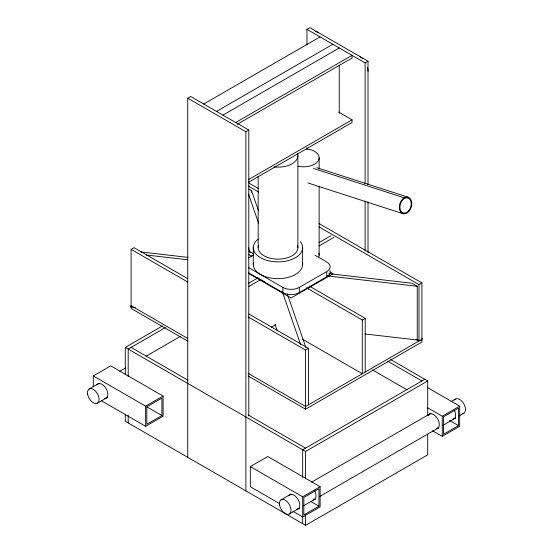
<?xml version="1.0" encoding="UTF-8"?>
<svg xmlns="http://www.w3.org/2000/svg" width="553" height="553" viewBox="0 0 553 553"><rect width="100%" height="100%" fill="white"/><g stroke="black" fill="none" stroke-linecap="round" stroke-linejoin="round"><path stroke-width="0.83" d="M131.241 305.367L130.702 306.915L135.34 307.454M422.298 338.166L421.49 340.496L364.876 333.957M187.737 457.31L187.737 98.164L190.64 96.485L248.802 130.059L248.802 415.828M306.956 44.869L306.956 29.33L309.867 27.65L368.022 61.224L368.022 184.688M203.725 104.04L320.042 36.885M216.52 111.423L332.837 44.268M222.921 115.121L339.238 47.966M235.716 122.503L352.033 55.348L352.033 58.037L237.202 124.328M187.737 98.164L245.891 131.738L248.802 130.059M306.956 29.33L365.118 62.904L368.022 61.224M248.387 179.656L352.033 119.821L352.033 122.51L248.387 182.345M187.771 341.153L131.102 308.436L131.102 249.341L134.013 247.661L187.695 278.657M248.366 257.981L253.557 254.981M125.289 374.879L125.289 347.388L162.527 325.89M165.43 327.57L128.199 349.067L128.199 376.552M248.207 283.475L257.898 277.876M319.04 242.58L330.971 235.689M93.298 386.844L93.298 375.929L110.745 365.858L163.094 396.079L163.094 416.222L145.646 426.294L101.524 400.828M248.878 286.447L260.802 279.555M318.963 245.981L333.874 237.368M89.185 388.953L98.883 383.36M119.759 371.305L125.725 367.863M146.02 356.243L180.313 336.438M97.411 403.199L107.849 397.172M248.366 267.479L282.86 287.394A11.634 6.712 0 0 0 299.311 287.394L326.768 271.544A11.634 6.712 0 0 0 326.768 262.046L315.03 255.265M248.366 272.719L282.86 292.634A11.634 6.712 0 0 0 299.311 292.634L326.768 276.783A11.634 6.712 0 0 0 329.934 270.659M271.246 327.252L275.719 324.673M93.298 375.929L145.646 406.151L163.094 396.079M161.925 415.552L146.808 424.282L146.808 406.821L161.925 398.091L161.925 415.552L146.974 406.918M248.166 316.924L305.581 350.07L308.484 348.397L308.484 404.803M319.074 226.91L418.987 284.595L421.898 282.915L421.898 342.017L305.581 409.172L248.166 376.026M306.362 287.733L362.284 320.021L365.194 318.341L365.194 372.065M421.898 339.328L305.581 406.483L248.166 373.337M279.493 503.576L250.329 486.737L250.329 466.587L267.776 456.515L320.118 486.737L320.118 506.88L302.671 516.958L292.952 511.345M424.801 379.289L302.671 449.796L302.671 477.287M125.289 347.388L305.581 451.476L427.711 380.969L427.711 415.324M281.111 499.76L290.802 494.161M311.685 482.112L430.981 413.229M451.11 401.609L455.589 399.024M250.329 466.587L302.671 496.808L320.118 486.737M427.296 407.589L442.255 416.222L459.702 406.151L459.702 426.294L442.255 436.372L432.529 430.759M289.337 514.007L299.774 507.979M303.5 505.829L315.431 498.937A8.226 4.749 60 0 1 314.581 499.228M319.904 496.352L438.46 427.911M442.932 425.326L455.61 418.006M459.336 415.856L463.815 413.271M318.957 506.209L303.832 514.94L303.832 497.479L318.957 488.748L318.957 506.209L310.731 501.46M458.534 425.623L443.416 434.354L443.416 416.893L458.534 408.162L458.534 425.623L449.561 420.446M125.289 414.391L125.289 421.262L305.581 525.35L427.711 454.836L427.711 434.223M140.897 251.947L188.089 257.394M328.786 273.645L412.006 283.254L417.245 286.281L417.245 340.005M146.144 254.974L187.322 259.73M327.162 275.878L417.245 286.281M316.855 167.683L408.39 197.303A8.634 5.938 -72.1 0 1 408.964 211.343A8.634 5.938 -72.1 0 1 399.321 207.734A8.634 5.938 -72.1 0 1 408.39 197.303M313.53 168.465L404.25 197.815M307.924 182.939L402.729 213.617M338.643 112.093L352.033 119.821M248.912 183.05L258.604 188.642M318.998 223.509L421.898 282.915M248.242 186.015L258.68 192.043M248.878 189.071L251.497 190.585L258.541 210.928M330.141 272.014L333.113 273.728L291.085 297.998L248.712 273.528M416.008 339.286L418.987 341.007L418.987 284.595M248.878 251.186L253.35 253.772M309.272 286.053L365.194 318.341M248.207 254.159L251.933 256.309M390.508 359.485L427.711 380.969M387.598 361.164L421.898 380.969M427.545 387.584L459.702 406.151M372.687 370.012L406.98 389.817M302.636 339.307L362.284 373.745L362.284 320.021M248.836 313.959L308.484 348.397M131.102 249.341L187.771 282.058M131.102 305.754L187.771 338.471M131.102 347.388L187.771 380.105M248.166 414.971L305.581 448.124M287.297 293.926L305.899 347.637M248.511 194.068L258.659 223.364M282.334 291.714L300.659 344.609M248.511 247.792L250.198 252.673M275.007 324.279L277.26 330.791M442.255 416.222L442.255 436.372M368.022 201.776L368.022 252.749M365.118 62.904L365.118 183.776M365.118 201.043L365.118 251.117M339.238 65.185L339.238 113.4M326.768 271.544L326.768 276.783M319.143 157.805L319.143 169.004M319.143 186.243L319.143 255.182M306.956 147.61L306.956 149.331M305.581 350.07L305.581 409.172M305.581 451.476L305.581 478.967M305.581 514.186L305.581 525.35M302.629 247.626L302.629 264.417M302.671 496.808L302.671 523.67M299.311 287.394L299.311 292.634M297.894 155.669L297.894 247.675M282.86 287.394L282.86 292.634M258.168 176.303L258.168 247.675M253.281 247.626L253.281 264.417M251.497 190.585L251.497 192.285M245.891 131.738L245.891 490.891M145.646 406.151L145.646 426.294M128.199 415.206L128.199 422.941M359.298 56.192A12.339 7.12 60 0 1 362.491 58.729M367.42 67.272A12.339 7.12 60 0 1 368.022 71.302M315.404 31.542A12.339 7.12 60 0 1 318.59 32.689M264.611 281.636A24.678 14.247 0 0 1 257.193 277.357M300.397 241.709A24.678 14.247 0 0 1 291.784 259.426A24.678 14.247 0 0 1 260.097 257.456A24.678 14.247 0 0 1 258.203 239.09M302.38 262.392A24.678 14.247 0 0 1 277.952 278.664A24.678 14.247 0 0 1 253.53 262.392M306.839 148.985A15.629 9.021 0 0 1 318.514 160.342A15.629 9.021 0 0 1 298.053 166.259M318.784 253.26A15.629 9.021 0 0 1 318.514 257.719M297.445 245.235A19.86 11.468 0 0 1 278.035 259.143A19.86 11.468 0 0 1 258.624 245.235M297.473 153.319A19.86 11.468 0 0 1 273.963 166.895M96.858 384.971A8.226 4.749 60 0 1 106.335 389.022A8.226 4.749 60 0 1 104.164 398.519M107.704 397.206A8.226 4.749 60 0 1 105.858 397.877M98.323 383.886A8.226 4.749 60 0 1 98.676 383.526M455.492 418.027A8.226 4.749 60 0 1 453.647 418.697M428.119 415.662A8.226 4.749 60 0 1 437.43 418.531A8.226 4.749 60 0 1 436.199 428.769M438.805 427.711A8.226 4.749 60 0 1 437.361 428.098M429.28 414.992A8.226 4.749 60 0 1 430.58 413.464M454.324 410.229A8.226 4.749 60 0 1 452.485 419.368M288.784 495.778A8.226 4.749 60 0 1 298.06 499.47A8.226 4.749 60 0 1 296.615 509.354M299.629 508.013A8.226 4.749 60 0 1 297.784 508.684M289.945 495.108A8.226 4.749 60 0 1 290.996 494.05M314.747 490.815A8.226 4.749 60 0 1 312.901 499.953M454.594 399.985A8.226 4.749 60 0 1 463.953 404.029A8.226 4.749 60 0 1 462.114 413.651M408.639 210.783A7.811 5.371 -72.1 0 0 408.121 198.078A7.811 5.371 -72.1 0 0 399.916 207.52A7.811 5.371 -72.1 0 0 408.639 210.783M87.588 394.047A8.226 4.749 60 0 0 97.107 403.351A8.226 4.749 60 0 0 95.206 390.826A8.226 4.749 60 0 0 87.588 394.047M279.514 504.854A8.226 4.749 60 0 0 289.032 514.159A8.226 4.749 60 0 0 287.125 501.633A8.226 4.749 60 0 0 279.514 504.854"/></g></svg>
